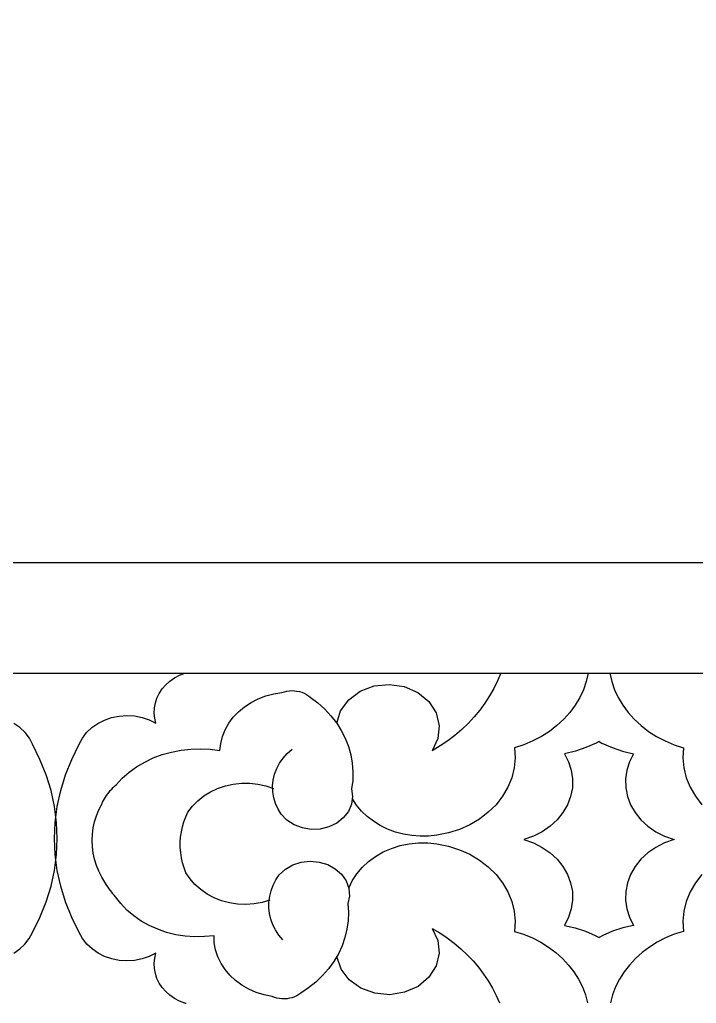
# Model space of a CAD drawing. Extents: x 1188826 to 1909461, y 608442 to 1651179.
# Drawn here: x 1665605.3 to 1665789.3, y 1032543.6 to 1032811.1 of the extents above; entities that cross this region are included whole.
import ezdxf

# ---------------------------------------------------------------- set-up
doc = ezdxf.new("R2010")
doc.units = 0
doc.header["$LTSCALE"] = 1000
doc.header["$MEASUREMENT"] = 0
doc.layers.add('窗', color=4, linetype='Continuous')
doc.layers.add('立面线', color=40, linetype='Continuous')

# ---------------------------------------------------------------- blocks, each defined once
blk = doc.blocks.new('EHYTERHT5EHTER')
at = {"layer": '窗', "ltscale": 3}
blk.add_lwpolyline([(81459.2, -228180.6), (82394.47, -228180.6), (82394.47, -229130.6), (81459.2, -229130.6)], close=True, dxfattribs=at)

msp = doc.modelspace()

# ---------------------------------------------------------------- linework, layer by layer
at = {"layer": '立面线'}
for p, q in [((1669039.81, 1032663.42), (1660727.54, 1032663.42)), ((1660758.89, 1032633.42), (1669008.6, 1032633.42)), ((1665647.44, 1032632.09), (1665648.81, 1032632.83)), ((1665648.81, 1032632.83), (1665650.26, 1032633.42)), ((1665736.12, 1032633.42), (1665735.25, 1032631.3)), ((1665759.9, 1032633.42), (1665759.37, 1032631.14)), ((1665765.75, 1032633.42), (1665766.28, 1032631.14)), ((1665644.09, 1032629.11), (1665645.06, 1032630.22)), ((1665645.06, 1032630.22), (1665646.18, 1032631.22)), ((1665646.18, 1032631.22), (1665647.44, 1032632.09)), ((1665701.71, 1032629.93), (1665705.81, 1032630.35)), ((1665705.81, 1032630.35), (1665709.88, 1032629.73)), ((1665735.25, 1032631.3), (1665734.24, 1032629.23)), ((1665759.37, 1032631.14), (1665758.6, 1032628.9)), ((1665766.28, 1032631.14), (1665767.06, 1032628.9)), ((1665642.65, 1032626.63), (1665643.28, 1032627.91)), ((1665643.28, 1032627.91), (1665644.09, 1032629.11)), ((1665672.24, 1032627.22), (1665674.41, 1032627.79)), ((1665674.41, 1032627.79), (1665676.64, 1032628.14)), ((1665676.64, 1032628.14), (1665677.29, 1032628.36)), ((1665677.29, 1032628.36), (1665677.96, 1032628.51)), ((1665677.96, 1032628.51), (1665678.64, 1032628.61)), ((1665678.64, 1032628.61), (1665679.34, 1032628.64)), ((1665679.34, 1032628.64), (1665680.03, 1032628.62)), ((1665680.03, 1032628.62), (1665680.72, 1032628.54)), ((1665680.72, 1032628.54), (1665681.4, 1032628.39)), ((1665681.4, 1032628.39), (1665682.05, 1032628.19)), ((1665682.05, 1032628.19), (1665682.68, 1032627.93)), ((1665682.68, 1032627.93), (1665683.28, 1032627.62)), ((1665683.28, 1032627.62), (1665683.83, 1032627.26)), ((1665694.8, 1032626.19), (1665697.93, 1032628.5)), ((1665697.93, 1032628.5), (1665701.71, 1032629.93)), ((1665709.88, 1032629.73), (1665713.56, 1032628.12)), ((1665713.56, 1032628.12), (1665716.53, 1032625.67)), ((1665734.24, 1032629.23), (1665733.1, 1032627.2)), ((1665758.6, 1032628.9), (1665757.59, 1032626.74)), ((1665767.06, 1032628.9), (1665768.06, 1032626.74)), ((1665641.96, 1032623.93), (1665642.21, 1032625.3)), ((1665642.21, 1032625.3), (1665642.65, 1032626.63)), ((1665666.42, 1032624.27), (1665668.22, 1032625.45)), ((1665668.22, 1032625.45), (1665670.17, 1032626.44)), ((1665670.17, 1032626.44), (1665672.24, 1032627.22)), ((1665683.83, 1032627.26), (1665684.34, 1032626.86)), ((1665684.34, 1032626.86), (1665686.38, 1032625.31)), ((1665686.38, 1032625.31), (1665688.25, 1032623.62)), ((1665692.59, 1032623.19), (1665694.8, 1032626.19)), ((1665716.53, 1032625.67), (1665718.53, 1032622.57)), ((1665731.83, 1032625.24), (1665730.43, 1032623.34)), ((1665733.1, 1032627.2), (1665731.83, 1032625.24)), ((1665756.35, 1032624.66), (1665754.9, 1032622.69)), ((1665757.59, 1032626.74), (1665756.35, 1032624.66)), ((1665768.06, 1032626.74), (1665769.3, 1032624.66)), ((1665769.3, 1032624.66), (1665770.75, 1032622.69)), ((1665641.9, 1032622.54), (1665641.96, 1032623.93)), ((1665642.04, 1032621.16), (1665641.9, 1032622.54)), ((1665663.37, 1032621.41), (1665664.8, 1032622.92)), ((1665664.8, 1032622.92), (1665666.42, 1032624.27)), ((1665688.25, 1032623.62), (1665689.95, 1032621.8)), ((1665691.51, 1032619.78), (1665692.59, 1032623.19)), ((1665718.53, 1032622.57), (1665719.4, 1032619.11)), ((1665730.43, 1032623.34), (1665728.91, 1032621.51)), ((1665754.9, 1032622.69), (1665753.24, 1032620.85)), ((1665770.75, 1032622.69), (1665772.41, 1032620.85)), ((1665605.39, 1032618.58), (1665603.77, 1032619.72)), ((1665624.93, 1032618.58), (1665626.55, 1032619.72)), ((1665626.55, 1032619.72), (1665628.36, 1032620.64)), ((1665628.36, 1032620.64), (1665630.31, 1032621.32)), ((1665630.31, 1032621.32), (1665632.35, 1032621.73)), ((1665632.35, 1032621.73), (1665634.45, 1032621.88)), ((1665634.45, 1032621.88), (1665636.55, 1032621.76)), ((1665636.55, 1032621.76), (1665638.6, 1032621.36)), ((1665638.6, 1032621.36), (1665640.56, 1032620.71)), ((1665640.56, 1032620.71), (1665642.38, 1032619.8)), ((1665642.38, 1032619.8), (1665642.04, 1032621.16)), ((1665661.18, 1032618.02), (1665662.16, 1032619.77)), ((1665662.16, 1032619.77), (1665663.37, 1032621.41)), ((1665689.95, 1032621.8), (1665691.45, 1032619.86)), ((1665691.45, 1032619.86), (1665691.51, 1032619.78)), ((1665691.51, 1032619.78), (1665692.75, 1032617.82)), ((1665727.27, 1032619.75), (1665725.52, 1032618.08)), ((1665728.91, 1032621.51), (1665727.27, 1032619.75)), ((1665753.24, 1032620.85), (1665751.39, 1032619.14)), ((1665772.41, 1032620.85), (1665774.26, 1032619.14)), ((1665606.8, 1032617.23), (1665605.39, 1032618.58)), ((1665607.95, 1032615.73), (1665606.8, 1032617.23)), ((1665622.37, 1032615.73), (1665623.52, 1032617.23)), ((1665623.52, 1032617.23), (1665624.93, 1032618.58)), ((1665660.46, 1032616.18), (1665661.18, 1032618.02)), ((1665692.75, 1032617.82), (1665693.84, 1032615.68)), ((1665719.4, 1032619.11), (1665719.05, 1032615.59)), ((1665725.52, 1032618.08), (1665723.66, 1032616.49)), ((1665749.37, 1032617.58), (1665747.19, 1032616.19)), ((1665751.39, 1032619.14), (1665749.37, 1032617.58)), ((1665774.26, 1032619.14), (1665776.29, 1032617.58)), ((1665776.29, 1032617.58), (1665778.47, 1032616.19)), ((1665608.82, 1032614.09), (1665607.95, 1032615.73)), ((1665610.83, 1032609.95), (1665608.78, 1032614.09)), ((1665619.49, 1032609.95), (1665621.54, 1032614.09)), ((1665621.5, 1032614.09), (1665622.37, 1032615.73)), ((1665659.78, 1032612.35), (1665659.99, 1032614.28)), ((1665659.99, 1032614.28), (1665660.46, 1032616.18)), ((1665693.84, 1032615.68), (1665694.71, 1032613.47)), ((1665719.05, 1032615.59), (1665717.51, 1032612.3)), ((1665721.71, 1032615), (1665719.65, 1032613.6)), ((1665723.66, 1032616.49), (1665721.71, 1032615)), ((1665742.42, 1032613.94), (1665739.88, 1032613.11)), ((1665744.86, 1032614.97), (1665742.42, 1032613.94)), ((1665747.19, 1032616.19), (1665744.86, 1032614.97)), ((1665762.02, 1032614.35), (1665759.27, 1032613.15)), ((1665762.83, 1032614.79), (1665762.02, 1032614.35)), ((1665762.83, 1032614.79), (1665763.63, 1032614.35)), ((1665763.63, 1032614.35), (1665766.38, 1032613.15)), ((1665778.47, 1032616.19), (1665780.79, 1032614.97)), ((1665780.79, 1032614.97), (1665783.23, 1032613.94)), ((1665783.23, 1032613.94), (1665785.77, 1032613.11)), ((1665644.07, 1032611.25), (1665646.6, 1032611.96)), ((1665646.6, 1032611.96), (1665649.19, 1032612.47)), ((1665649.19, 1032612.47), (1665651.83, 1032612.76)), ((1665651.83, 1032612.76), (1665654.49, 1032612.84)), ((1665654.49, 1032612.84), (1665657.15, 1032612.7)), ((1665657.15, 1032612.7), (1665659.78, 1032612.35)), ((1665676.94, 1032610.28), (1665678.08, 1032611.56)), ((1665678.08, 1032611.56), (1665679.39, 1032612.72)), ((1665694.71, 1032613.47), (1665695.35, 1032611.21)), ((1665719.65, 1032613.6), (1665717.51, 1032612.3)), ((1665739.88, 1032613.11), (1665740.02, 1032610.38)), ((1665756.4, 1032612.19), (1665753.43, 1032611.49)), ((1665753.43, 1032611.49), (1665754.55, 1032609.31)), ((1665759.27, 1032613.15), (1665756.4, 1032612.19)), ((1665766.38, 1032613.15), (1665769.25, 1032612.19)), ((1665769.25, 1032612.19), (1665772.23, 1032611.49)), ((1665772.23, 1032611.49), (1665771.1, 1032609.31)), ((1665785.77, 1032613.11), (1665785.64, 1032610.38)), ((1665612.52, 1032605.75), (1665610.83, 1032609.95)), ((1665617.8, 1032605.75), (1665619.49, 1032609.95)), ((1665637.11, 1032607.92), (1665639.31, 1032609.22)), ((1665639.31, 1032609.22), (1665641.63, 1032610.33)), ((1665641.63, 1032610.33), (1665644.07, 1032611.25)), ((1665675.2, 1032607.43), (1665675.98, 1032608.9)), ((1665675.98, 1032608.9), (1665676.94, 1032610.28)), ((1665695.35, 1032611.21), (1665695.76, 1032608.91)), ((1665695.76, 1032608.91), (1665695.94, 1032606.58)), ((1665740.02, 1032610.38), (1665739.75, 1032607.64)), ((1665754.55, 1032609.31), (1665755.29, 1032607.01)), ((1665771.1, 1032609.31), (1665770.36, 1032607.01)), ((1665785.64, 1032610.38), (1665785.9, 1032607.64)), ((1665633.21, 1032604.83), (1665635.08, 1032606.46)), ((1665635.08, 1032606.46), (1665637.11, 1032607.92)), ((1665674.62, 1032605.9), (1665675.2, 1032607.43)), ((1665695.94, 1032606.58), (1665695.88, 1032604.25)), ((1665739.75, 1032607.64), (1665739.09, 1032604.96)), ((1665755.29, 1032607.01), (1665755.64, 1032604.64)), ((1665770.36, 1032607.01), (1665770.02, 1032604.64)), ((1665785.9, 1032607.64), (1665786.57, 1032604.96)), ((1665613.84, 1032601.48), (1665612.52, 1032605.75)), ((1665616.48, 1032601.48), (1665617.8, 1032605.75)), ((1665631.53, 1032603.06), (1665633.21, 1032604.83)), ((1665661.24, 1032602.76), (1665663.41, 1032603.23)), ((1665663.41, 1032603.23), (1665665.64, 1032603.46)), ((1665665.64, 1032603.46), (1665667.88, 1032603.46)), ((1665667.88, 1032603.46), (1665670.11, 1032603.21)), ((1665674.09, 1032602.72), (1665674.25, 1032604.32)), ((1665674.25, 1032604.32), (1665674.62, 1032605.9)), ((1665695.88, 1032604.25), (1665695.58, 1032601.94)), ((1665739.09, 1032604.96), (1665738.04, 1032602.37)), ((1665755.64, 1032604.64), (1665755.58, 1032602.25)), ((1665770.02, 1032604.64), (1665770.08, 1032602.25)), ((1665786.57, 1032604.96), (1665787.62, 1032602.37)), ((1665614.78, 1032597.17), (1665613.84, 1032601.48)), ((1665615.54, 1032597.17), (1665616.48, 1032601.48)), ((1665628.97, 1032600.16), (1665629.29, 1032600.6)), ((1665629.29, 1032600.6), (1665629.62, 1032601.04)), ((1665629.62, 1032601.04), (1665629.97, 1032601.46)), ((1665629.97, 1032601.46), (1665630.34, 1032601.88)), ((1665630.34, 1032601.88), (1665630.72, 1032602.28)), ((1665630.72, 1032602.28), (1665631.12, 1032602.68)), ((1665631.12, 1032602.68), (1665631.53, 1032603.06)), ((1665655.36, 1032600.02), (1665657.18, 1032601.14)), ((1665657.18, 1032601.14), (1665659.15, 1032602.06)), ((1665659.15, 1032602.06), (1665661.24, 1032602.76)), ((1665670.11, 1032603.21), (1665672.28, 1032602.72)), ((1665672.28, 1032602.72), (1665674.36, 1032602.01)), ((1665674.14, 1032601.11), (1665674.09, 1032602.72)), ((1665674.41, 1032599.51), (1665674.14, 1032601.11)), ((1665695.58, 1032601.94), (1665695.84, 1032599.85)), ((1665738.04, 1032602.37), (1665736.61, 1032599.92)), ((1665755.58, 1032602.25), (1665755.11, 1032599.9)), ((1665770.08, 1032602.25), (1665770.54, 1032599.9)), ((1665787.62, 1032602.37), (1665789.04, 1032599.92)), ((1665627.66, 1032597.82), (1665627.88, 1032598.3)), ((1665627.88, 1032598.3), (1665628.13, 1032598.78)), ((1665628.13, 1032598.78), (1665628.39, 1032599.25)), ((1665628.39, 1032599.25), (1665628.67, 1032599.71)), ((1665628.67, 1032599.71), (1665628.97, 1032600.16)), ((1665652.28, 1032597.24), (1665653.72, 1032598.72)), ((1665653.72, 1032598.72), (1665655.36, 1032600.02)), ((1665674.88, 1032597.96), (1665674.41, 1032599.51)), ((1665675.56, 1032596.45), (1665674.88, 1032597.96)), ((1665695.84, 1032599.85), (1665695.54, 1032597.77)), ((1665696.94, 1032597.51), (1665695.81, 1032599.22)), ((1665736.61, 1032599.92), (1665734.84, 1032597.64)), ((1665755.11, 1032599.9), (1665754.26, 1032597.63)), ((1665770.54, 1032599.9), (1665771.39, 1032597.63)), ((1665789.04, 1032599.92), (1665790.82, 1032597.64)), ((1665615.35, 1032592.83), (1665614.78, 1032597.17)), ((1665614.97, 1032592.83), (1665615.54, 1032597.17)), ((1665626.19, 1032594.63), (1665626.86, 1032596.25)), ((1665626.86, 1032596.25), (1665627.66, 1032597.82)), ((1665650.48, 1032594.31), (1665651.07, 1032595.63)), ((1665651.07, 1032595.63), (1665652.28, 1032597.24)), ((1665676.43, 1032595.03), (1665675.56, 1032596.45)), ((1665694.68, 1032595.81), (1665693.31, 1032594.07)), ((1665695.54, 1032597.77), (1665694.68, 1032595.81)), ((1665698.27, 1032595.91), (1665696.94, 1032597.51)), ((1665699.8, 1032594.44), (1665698.27, 1032595.91)), ((1665732.74, 1032595.57), (1665730.36, 1032593.74)), ((1665734.84, 1032597.64), (1665732.74, 1032595.57)), ((1665753.03, 1032595.49), (1665751.45, 1032593.52)), ((1665754.26, 1032597.63), (1665753.03, 1032595.49)), ((1665771.39, 1032597.63), (1665772.63, 1032595.49)), ((1665772.63, 1032595.49), (1665774.2, 1032593.52)), ((1665614.78, 1032588.48), (1665614.97, 1032592.83)), ((1665615.54, 1032588.48), (1665615.35, 1032592.83)), ((1665625.3, 1032591.3), (1665625.68, 1032592.98)), ((1665625.68, 1032592.98), (1665626.19, 1032594.63)), ((1665649.59, 1032591.61), (1665649.98, 1032592.97)), ((1665649.98, 1032592.97), (1665650.48, 1032594.31)), ((1665677.99, 1032593.41), (1665676.43, 1032595.03)), ((1665679.94, 1032592.15), (1665677.99, 1032593.41)), ((1665691.52, 1032592.64), (1665689.39, 1032591.61)), ((1665693.31, 1032594.07), (1665691.52, 1032592.64)), ((1665701.5, 1032593.12), (1665699.8, 1032594.44)), ((1665703.36, 1032591.97), (1665701.5, 1032593.12)), ((1665730.36, 1032593.74), (1665727.73, 1032592.18)), ((1665751.45, 1032593.52), (1665749.55, 1032591.77)), ((1665774.2, 1032593.52), (1665776.1, 1032591.77)), ((1665625.08, 1032589.6), (1665625.3, 1032591.3)), ((1665649.09, 1032588.83), (1665649.29, 1032590.22)), ((1665649.29, 1032590.22), (1665649.59, 1032591.61)), ((1665682.18, 1032591.3), (1665679.94, 1032592.15)), ((1665684.59, 1032590.92), (1665682.18, 1032591.3)), ((1665687.04, 1032591.02), (1665684.59, 1032590.92)), ((1665689.39, 1032591.61), (1665687.04, 1032591.02)), ((1665705.36, 1032590.99), (1665703.36, 1032591.97)), ((1665707.46, 1032590.2), (1665705.36, 1032590.99)), ((1665709.65, 1032589.61), (1665707.46, 1032590.2)), ((1665721.89, 1032589.96), (1665718.77, 1032589.35)), ((1665724.89, 1032590.91), (1665721.89, 1032589.96)), ((1665727.73, 1032592.18), (1665724.89, 1032590.91)), ((1665747.38, 1032590.27), (1665744.98, 1032589.06)), ((1665749.55, 1032591.77), (1665747.38, 1032590.27)), ((1665776.1, 1032591.77), (1665778.27, 1032590.27)), ((1665778.27, 1032590.27), (1665780.67, 1032589.06)), ((1665614.97, 1032584.12), (1665614.78, 1032588.48)), ((1665615.35, 1032584.12), (1665615.54, 1032588.48)), ((1665625, 1032587.89), (1665625.08, 1032589.6)), ((1665625.08, 1032586.18), (1665625, 1032587.89)), ((1665649, 1032587.42), (1665649.09, 1032588.83)), ((1665649, 1032586.02), (1665649, 1032587.42)), ((1665711.91, 1032589.23), (1665709.65, 1032589.61)), ((1665711.24, 1032587), (1665713.75, 1032587.24)), ((1665714.19, 1032589.06), (1665711.91, 1032589.23)), ((1665713.75, 1032587.24), (1665716.27, 1032587.23)), ((1665716.49, 1032589.1), (1665714.19, 1032589.06)), ((1665716.27, 1032587.23), (1665718.77, 1032586.97)), ((1665718.77, 1032589.35), (1665716.49, 1032589.1)), ((1665744.98, 1032589.06), (1665742.4, 1032588.16)), ((1665742.4, 1032588.16), (1665744.98, 1032587.26)), ((1665744.98, 1032587.26), (1665747.38, 1032586.04)), ((1665780.67, 1032587.26), (1665778.27, 1032586.04)), ((1665780.67, 1032589.06), (1665783.25, 1032588.16)), ((1665783.25, 1032588.16), (1665780.67, 1032587.26)), ((1665625.3, 1032584.48), (1665625.08, 1032586.18)), ((1665649.11, 1032584.61), (1665649, 1032586.02)), ((1665649.32, 1032583.22), (1665649.11, 1032584.61)), ((1665702.08, 1032583.58), (1665704.18, 1032584.78)), ((1665704.18, 1032584.78), (1665706.43, 1032585.76)), ((1665706.43, 1032585.76), (1665708.79, 1032586.5)), ((1665708.79, 1032586.5), (1665711.24, 1032587)), ((1665718.77, 1032586.97), (1665721.89, 1032586.35)), ((1665721.89, 1032586.35), (1665724.89, 1032585.4)), ((1665724.89, 1032585.4), (1665727.73, 1032584.14)), ((1665747.38, 1032586.04), (1665749.55, 1032584.55)), ((1665749.55, 1032584.55), (1665751.45, 1032582.8)), ((1665776.1, 1032584.55), (1665774.2, 1032582.8)), ((1665778.27, 1032586.04), (1665776.1, 1032584.55)), ((1665614.78, 1032579.78), (1665615.35, 1032584.12)), ((1665615.54, 1032579.78), (1665614.97, 1032584.12)), ((1665625.68, 1032582.8), (1665625.3, 1032584.48)), ((1665626.19, 1032581.14), (1665625.68, 1032582.8)), ((1665649.63, 1032581.83), (1665649.32, 1032583.22)), ((1665650.03, 1032580.47), (1665649.63, 1032581.83)), ((1665679.59, 1032581.25), (1665681.88, 1032581.98)), ((1665681.88, 1032581.98), (1665684.31, 1032582.25)), ((1665684.31, 1032582.25), (1665686.75, 1032582.03)), ((1665686.75, 1032582.03), (1665689.06, 1032581.34)), ((1665698.45, 1032580.6), (1665700.17, 1032582.18)), ((1665700.17, 1032582.18), (1665702.08, 1032583.58)), ((1665727.73, 1032584.14), (1665730.36, 1032582.58)), ((1665730.36, 1032582.58), (1665732.74, 1032580.75)), ((1665751.45, 1032582.8), (1665753.03, 1032580.83)), ((1665774.2, 1032582.8), (1665772.63, 1032580.83)), ((1665613.84, 1032575.48), (1665614.78, 1032579.78)), ((1665616.48, 1032575.48), (1665615.54, 1032579.78)), ((1665626.86, 1032579.53), (1665626.19, 1032581.14)), ((1665627.66, 1032577.96), (1665626.86, 1032579.53)), ((1665650.54, 1032579.13), (1665650.03, 1032580.47)), ((1665675.9, 1032578.53), (1665677.56, 1032580.07)), ((1665677.56, 1032580.07), (1665679.59, 1032581.25)), ((1665689.06, 1032581.34), (1665691.12, 1032580.21)), ((1665691.12, 1032580.21), (1665692.82, 1032578.7)), ((1665696.97, 1032578.86), (1665698.45, 1032580.6)), ((1665732.74, 1032580.75), (1665734.84, 1032578.68)), ((1665753.03, 1032580.83), (1665754.26, 1032578.69)), ((1665772.63, 1032580.83), (1665771.39, 1032578.69)), ((1665627.92, 1032577.49), (1665627.66, 1032577.96)), ((1665628.19, 1032577.02), (1665627.92, 1032577.49)), ((1665628.47, 1032576.56), (1665628.19, 1032577.02)), ((1665628.76, 1032576.1), (1665628.47, 1032576.56)), ((1665651.64, 1032577.46), (1665650.54, 1032579.13)), ((1665652.98, 1032575.92), (1665651.64, 1032577.46)), ((1665674.25, 1032575.74), (1665674.99, 1032577.17)), ((1665674.99, 1032577.17), (1665675.9, 1032578.53)), ((1665692.82, 1032578.7), (1665694.07, 1032576.89)), ((1665694.07, 1032576.89), (1665694.78, 1032574.98)), ((1665694.78, 1032574.98), (1665695.74, 1032576.97)), ((1665695.74, 1032576.97), (1665696.97, 1032578.86)), ((1665734.84, 1032578.68), (1665736.61, 1032576.4)), ((1665754.26, 1032578.69), (1665755.11, 1032576.42)), ((1665771.39, 1032578.69), (1665770.54, 1032576.42)), ((1665790.82, 1032578.68), (1665789.04, 1032576.4)), ((1665612.52, 1032571.21), (1665613.84, 1032575.48)), ((1665617.8, 1032571.21), (1665616.48, 1032575.48)), ((1665629.06, 1032575.65), (1665628.76, 1032576.1)), ((1665629.37, 1032575.2), (1665629.06, 1032575.65)), ((1665629.69, 1032574.75), (1665629.37, 1032575.2)), ((1665630.01, 1032574.31), (1665629.69, 1032574.75)), ((1665630.35, 1032573.87), (1665630.01, 1032574.31)), ((1665630.69, 1032573.44), (1665630.35, 1032573.87)), ((1665654.54, 1032574.54), (1665652.98, 1032575.92)), ((1665656.29, 1032573.33), (1665654.54, 1032574.54)), ((1665673.3, 1032572.72), (1665673.68, 1032574.25)), ((1665673.68, 1032574.25), (1665674.25, 1032575.74)), ((1665694.78, 1032574.98), (1665694.8, 1032574.89)), ((1665694.8, 1032574.89), (1665694.97, 1032572.8)), ((1665736.61, 1032576.4), (1665738.04, 1032573.94)), ((1665738.04, 1032573.94), (1665739.09, 1032571.35)), ((1665755.11, 1032576.42), (1665755.58, 1032574.06)), ((1665755.58, 1032574.06), (1665755.64, 1032571.68)), ((1665770.08, 1032574.06), (1665770.02, 1032571.68)), ((1665770.54, 1032576.42), (1665770.08, 1032574.06)), ((1665787.62, 1032573.94), (1665786.57, 1032571.35)), ((1665789.04, 1032576.4), (1665787.62, 1032573.94)), ((1665610.83, 1032567), (1665612.52, 1032571.21)), ((1665619.49, 1032567), (1665617.8, 1032571.21)), ((1665631.04, 1032573.01), (1665630.69, 1032573.44)), ((1665631.4, 1032572.59), (1665631.04, 1032573.01)), ((1665632.84, 1032570.73), (1665631.4, 1032572.59)), ((1665658.19, 1032572.33), (1665656.29, 1032573.33)), ((1665660.23, 1032571.53), (1665658.19, 1032572.33)), ((1665662.37, 1032570.96), (1665660.23, 1032571.53)), ((1665673.38, 1032571.66), (1665671.26, 1032571.05)), ((1665673.1, 1032571.16), (1665673.3, 1032572.72)), ((1665673.1, 1032569.6), (1665673.1, 1032571.16)), ((1665694.97, 1032572.8), (1665694.58, 1032570.73)), ((1665739.09, 1032571.35), (1665739.75, 1032568.67)), ((1665755.64, 1032571.68), (1665755.29, 1032569.31)), ((1665770.02, 1032571.68), (1665770.36, 1032569.31)), ((1665786.57, 1032571.35), (1665785.9, 1032568.67)), ((1665634.5, 1032569), (1665632.84, 1032570.73)), ((1665636.35, 1032567.42), (1665634.5, 1032569)), ((1665664.58, 1032570.62), (1665662.37, 1032570.96)), ((1665666.82, 1032570.52), (1665664.58, 1032570.62)), ((1665669.06, 1032570.67), (1665666.82, 1032570.52)), ((1665671.26, 1032571.05), (1665669.06, 1032570.67)), ((1665673.27, 1032568.04), (1665673.1, 1032569.6)), ((1665694.58, 1032570.73), (1665694.72, 1032568.41)), ((1665739.75, 1032568.67), (1665740.02, 1032565.94)), ((1665755.29, 1032569.31), (1665754.55, 1032567.01)), ((1665770.36, 1032569.31), (1665771.1, 1032567.01)), ((1665785.9, 1032568.67), (1665785.64, 1032565.94)), ((1665608.78, 1032562.87), (1665610.83, 1032567)), ((1665621.54, 1032562.87), (1665619.49, 1032567)), ((1665638.37, 1032566.01), (1665636.35, 1032567.42)), ((1665640.55, 1032564.78), (1665638.37, 1032566.01)), ((1665673.64, 1032566.5), (1665673.27, 1032568.04)), ((1665674.19, 1032565.01), (1665673.64, 1032566.5)), ((1665694.64, 1032566.08), (1665694.31, 1032563.77)), ((1665694.72, 1032568.41), (1665694.64, 1032566.08)), ((1665740.02, 1032565.94), (1665739.88, 1032563.2)), ((1665754.55, 1032567.01), (1665753.43, 1032564.82)), ((1665771.1, 1032567.01), (1665772.23, 1032564.82)), ((1665785.64, 1032565.94), (1665785.77, 1032563.2)), ((1665642.86, 1032563.75), (1665640.55, 1032564.78)), ((1665645.28, 1032562.91), (1665642.86, 1032563.75)), ((1665674.91, 1032563.57), (1665674.19, 1032565.01)), ((1665675.81, 1032562.2), (1665674.91, 1032563.57)), ((1665694.31, 1032563.77), (1665693.75, 1032561.49)), ((1665717.51, 1032564.01), (1665719.04, 1032560.75)), ((1665717.51, 1032564.01), (1665719.58, 1032562.76)), ((1665739.88, 1032563.2), (1665742.34, 1032562.4)), ((1665753.43, 1032564.82), (1665756.32, 1032564.15)), ((1665756.32, 1032564.15), (1665759.12, 1032563.23)), ((1665759.12, 1032563.23), (1665761.8, 1032562.08)), ((1665766.54, 1032563.23), (1665763.86, 1032562.08)), ((1665769.33, 1032564.15), (1665766.54, 1032563.23)), ((1665772.23, 1032564.82), (1665769.33, 1032564.15)), ((1665785.77, 1032563.2), (1665783.31, 1032562.4)), ((1665606.74, 1032559.75), (1665607.9, 1032561.24)), ((1665607.9, 1032561.24), (1665608.78, 1032562.87)), ((1665622.42, 1032561.24), (1665621.54, 1032562.87)), ((1665623.58, 1032559.75), (1665622.42, 1032561.24)), ((1665647.79, 1032562.29), (1665645.28, 1032562.91)), ((1665650.36, 1032561.89), (1665647.79, 1032562.29)), ((1665652.96, 1032561.71), (1665650.36, 1032561.89)), ((1665655.57, 1032561.76), (1665652.96, 1032561.71)), ((1665658.16, 1032562.02), (1665655.57, 1032561.76)), ((1665658.24, 1032560.09), (1665658.16, 1032562.02)), ((1665676.86, 1032560.92), (1665675.81, 1032562.2)), ((1665693.75, 1032561.49), (1665692.97, 1032559.26)), ((1665719.04, 1032560.75), (1665719.4, 1032557.24)), ((1665719.58, 1032562.76), (1665721.57, 1032561.42)), ((1665721.57, 1032561.42), (1665723.47, 1032559.98)), ((1665742.34, 1032562.4), (1665744.71, 1032561.41)), ((1665744.71, 1032561.41), (1665746.97, 1032560.25)), ((1665761.8, 1032562.08), (1665762.83, 1032561.52)), ((1665763.86, 1032562.08), (1665762.83, 1032561.52)), ((1665780.94, 1032561.41), (1665778.68, 1032560.25)), ((1665783.31, 1032562.4), (1665780.94, 1032561.41)), ((1665603.7, 1032557.29), (1665605.33, 1032558.42)), ((1665605.33, 1032558.42), (1665606.74, 1032559.75)), ((1665624.99, 1032558.42), (1665623.58, 1032559.75)), ((1665626.62, 1032557.29), (1665624.99, 1032558.42)), ((1665658.59, 1032558.17), (1665658.24, 1032560.09)), ((1665659.2, 1032556.3), (1665658.59, 1032558.17)), ((1665692.97, 1032559.26), (1665691.96, 1032557.09)), ((1665723.47, 1032559.98), (1665725.28, 1032558.46)), ((1665725.28, 1032558.46), (1665726.99, 1032556.85)), ((1665746.97, 1032560.25), (1665749.1, 1032558.92)), ((1665749.1, 1032558.92), (1665751.09, 1032557.44)), ((1665776.55, 1032558.92), (1665774.57, 1032557.44)), ((1665778.68, 1032560.25), (1665776.55, 1032558.92)), ((1665628.42, 1032556.38), (1665626.62, 1032557.29)), ((1665630.36, 1032555.72), (1665628.42, 1032556.38)), ((1665632.4, 1032555.31), (1665630.36, 1032555.72)), ((1665634.49, 1032555.17), (1665632.4, 1032555.31)), ((1665636.58, 1032555.3), (1665634.49, 1032555.17)), ((1665638.62, 1032555.69), (1665636.58, 1032555.3)), ((1665640.57, 1032556.35), (1665638.62, 1032555.69)), ((1665642.38, 1032557.25), (1665640.57, 1032556.35)), ((1665641.9, 1032554.51), (1665642.04, 1032555.89)), ((1665642.04, 1032555.89), (1665642.38, 1032557.25)), ((1665660.06, 1032554.5), (1665659.2, 1032556.3)), ((1665691.96, 1032557.09), (1665690.73, 1032555.01)), ((1665692.69, 1032552.95), (1665691.54, 1032556.33)), ((1665719.4, 1032557.24), (1665718.55, 1032553.79)), ((1665726.99, 1032556.85), (1665728.59, 1032555.17)), ((1665728.59, 1032555.17), (1665730.08, 1032553.42)), ((1665751.09, 1032557.44), (1665752.91, 1032555.8)), ((1665752.91, 1032555.8), (1665754.55, 1032554.04)), ((1665772.75, 1032555.8), (1665771.1, 1032554.04)), ((1665774.57, 1032557.44), (1665772.75, 1032555.8)), ((1665641.96, 1032553.12), (1665641.9, 1032554.51)), ((1665642.21, 1032551.75), (1665641.96, 1032553.12)), ((1665661.16, 1032552.81), (1665660.06, 1032554.5)), ((1665662.49, 1032551.24), (1665661.16, 1032552.81)), ((1665689.3, 1032553.03), (1665687.67, 1032551.16)), ((1665690.73, 1032555.01), (1665689.3, 1032553.03)), ((1665694.93, 1032550), (1665692.69, 1032552.95)), ((1665718.55, 1032553.79), (1665716.58, 1032550.71)), ((1665730.08, 1032553.42), (1665731.47, 1032551.6)), ((1665754.55, 1032554.04), (1665756.01, 1032552.16)), ((1665771.1, 1032554.04), (1665769.65, 1032552.16)), ((1665642.65, 1032550.42), (1665642.21, 1032551.75)), ((1665643.28, 1032549.14), (1665642.65, 1032550.42)), ((1665664.02, 1032549.81), (1665662.49, 1032551.24)), ((1665665.75, 1032548.55), (1665664.02, 1032549.81)), ((1665687.67, 1032551.16), (1665685.86, 1032549.42)), ((1665698.08, 1032547.74), (1665694.93, 1032550)), ((1665716.58, 1032550.71), (1665713.64, 1032548.24)), ((1665731.47, 1032551.6), (1665732.73, 1032549.72)), ((1665756.01, 1032552.16), (1665757.26, 1032550.17)), ((1665757.26, 1032550.17), (1665758.31, 1032548.1)), ((1665768.39, 1032550.17), (1665767.35, 1032548.1)), ((1665769.65, 1032552.16), (1665768.39, 1032550.17)), ((1665644.09, 1032547.94), (1665643.28, 1032549.14)), ((1665645.06, 1032546.83), (1665644.09, 1032547.94)), ((1665667.63, 1032547.47), (1665665.75, 1032548.55)), ((1665669.65, 1032546.59), (1665667.63, 1032547.47)), ((1665683.88, 1032547.83), (1665681.75, 1032546.38)), ((1665685.86, 1032549.42), (1665683.88, 1032547.83)), ((1665701.86, 1032546.35), (1665698.08, 1032547.74)), ((1665713.64, 1032548.24), (1665709.99, 1032546.62)), ((1665732.73, 1032549.72), (1665733.87, 1032547.78)), ((1665733.87, 1032547.78), (1665734.89, 1032545.79)), ((1665758.31, 1032548.1), (1665759.13, 1032545.96)), ((1665767.35, 1032548.1), (1665766.52, 1032545.96)), ((1665646.18, 1032545.83), (1665645.06, 1032546.83)), ((1665647.44, 1032544.96), (1665646.18, 1032545.83)), ((1665648.81, 1032544.22), (1665647.44, 1032544.96)), ((1665671.77, 1032545.91), (1665669.65, 1032546.59)), ((1665673.97, 1032545.46), (1665671.77, 1032545.91)), ((1665674.61, 1032545.22), (1665673.97, 1032545.46)), ((1665675.27, 1032545.03), (1665674.61, 1032545.22)), ((1665675.95, 1032544.9), (1665675.27, 1032545.03)), ((1665676.64, 1032544.83), (1665675.95, 1032544.9)), ((1665677.34, 1032544.82), (1665676.64, 1032544.83)), ((1665678.03, 1032544.87), (1665677.34, 1032544.82)), ((1665678.71, 1032544.99), (1665678.03, 1032544.87)), ((1665679.38, 1032545.16), (1665678.71, 1032544.99)), ((1665680.02, 1032545.38), (1665679.38, 1032545.16)), ((1665680.64, 1032545.66), (1665680.02, 1032545.38)), ((1665681.21, 1032546), (1665680.64, 1032545.66)), ((1665681.75, 1032546.38), (1665681.21, 1032546)), ((1665705.95, 1032545.97), (1665701.86, 1032546.35)), ((1665709.99, 1032546.62), (1665705.95, 1032545.97)), ((1665734.89, 1032545.79), (1665735.78, 1032543.76)), ((1665759.13, 1032545.96), (1665759.73, 1032543.76)), ((1665766.52, 1032545.96), (1665765.92, 1032543.76)), ((1665650.27, 1032543.63), (1665648.81, 1032544.22)), ((1665650.27, 1032543.63), (1665650.62, 1032543.63))]:
    msp.add_line(p, q, dxfattribs=at)

# ---------------------------------------------------------------- block references
at = {"layer": '窗'}
msp.add_blockref('EHYTERHT5EHTER', (1583484.46, 1261794.02), dxfattribs=at)

doc.saveas('drawing.dxf')
